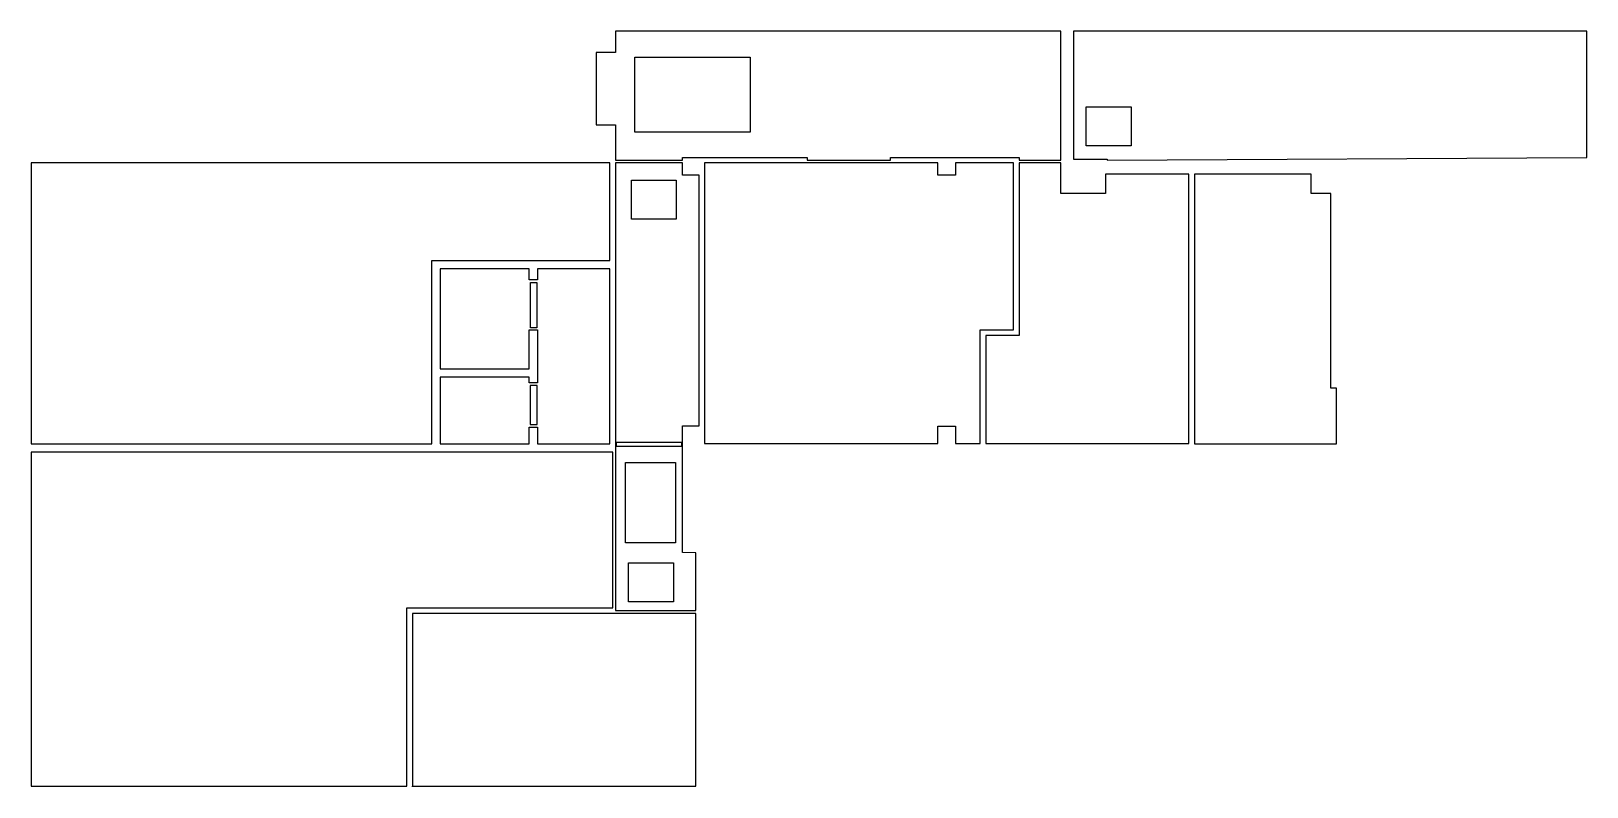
# Model space of a CAD drawing. Header units: metres. Extents: x 4349 to 7144, y 18623 to 19981.
import ezdxf

# ---------------------------------------------------------------- set-up
doc = ezdxf.new("R2010")
doc.units = ezdxf.units.M
doc.layers.add('AREE LEONARDO', color=5, linetype='Continuous')

msp = doc.modelspace()

# ---------------------------------------------------------------- linework, layer by layer
at = {"layer": 'AREE LEONARDO', "color": 5}
for points in [[(5398.8, 19981.2), (5398.8, 19942.7), (5363.8, 19942.7), (5363.8, 19812.7), (5398.8, 19812.7), (5398.8, 19749.2), (5518.8, 19749.2), (5518.8, 19754.2), (5742.8, 19754.2), (5742.8, 19749.2), (5892.8, 19749.2), (5892.8, 19754.2), (6123.8, 19754.2), (6123.8, 19749.2), (6198.8, 19749.2), (6198.8, 19981.2), (5398.8, 19981.2)], [(6221.8, 19981.2), (6221.8, 19751.2), (6281.8, 19751.2), (6281.8, 19749.2), (7143.8, 19754.2), (7143.8, 19981.2), (6221.8, 19981.2)], [(4348.8, 19239.2), (5068.8, 19239.2), (5068.8, 19569.2), (5388.8, 19569.2), (5388.8, 19744.2), (4348.8, 19744.2), (4348.8, 19239.2)], [(5398.8, 19744.2), (5398.8, 18939.6), (5542.8, 18939.6), (5542.8, 19043.7), (5518.8, 19043.8), (5518.8, 19271.7), (5548.8, 19271.7), (5548.8, 19722.2), (5518.8, 19722.2), (5518.8, 19744.2), (5398.8, 19744.2)], [(5558.8, 19240.2), (5977.8, 19240.2), (5977.8, 19271.2), (6009.8, 19271.2), (6009.8, 19240.2), (6053.8, 19240.2), (6053.8, 19444.2), (6113.8, 19444.2), (6113.8, 19744.2), (6009.8, 19744.2), (6009.8, 19722.2), (5977.8, 19722.2), (5977.8, 19744.2), (5558.8, 19744.2), (5558.8, 19240.2)], [(6123.8, 19434.2), (6063.8, 19434.2), (6063.8, 19240.2), (6428.8, 19240.2), (6428.8, 19724.2), (6278.8, 19724.2), (6278.8, 19689.2), (6198.8, 19689.2), (6198.8, 19744.2), (6123.8, 19744.2), (6123.8, 19434.2)], [(6438.8, 19239.2), (6693.8, 19239.2), (6693.8, 19339.2), (6683.8, 19339.2), (6683.8, 19689.2), (6648.8, 19689.2), (6648.8, 19724.2), (6438.8, 19724.2), (6438.8, 19239.2)], [(4348.8, 18624.2), (5023.8, 18624.2), (5023.8, 18944.6), (5393.8, 18944.6), (5393.8, 19224.2), (4348.8, 19224.2), (4348.8, 18624.2)], [(5033.8, 18624.2), (5542.8, 18624.2), (5542.8, 18934.6), (5033.8, 18934.6), (5033.8, 18622.7)]]:
    msp.add_lwpolyline(points, close=True, dxfattribs=at)
at = {"layer": 'AREE LEONARDO', "color": 2}
for points in [[(5433.7, 19934.4), (5640.9, 19934.4), (5640.9, 19799.4), (5433.7, 19799.4)], [(5257.1, 19447.7), (5246, 19447.7), (5246, 19529.4), (5257.1, 19529.4)], [(5257.9, 19344.1), (5245.2, 19344.1), (5245.2, 19273.9), (5257.9, 19273.9)], [(5400.8, 19242.1), (5517.5, 19242.1), (5517.5, 19234.3), (5400.8, 19234.3)], [(5416.6, 19206.1), (5506.6, 19206.1), (5506.6, 19061.5), (5416.6, 19061.5)]]:
    msp.add_lwpolyline(points, close=True, dxfattribs=at)
at = {"layer": 'AREE LEONARDO', "color": 1}
for points in [[(6244.5, 19845.3), (6325, 19845.3), (6325, 19775.2), (6244.5, 19775.2)], [(5427.2, 19713.2), (5507.8, 19713.2), (5507.8, 19643.1), (5427.2, 19643.1)], [(5422.2, 19025.7), (5502.8, 19025.7), (5502.8, 18955.6), (5422.2, 18955.6)]]:
    msp.add_lwpolyline(points, close=True, dxfattribs=at)
at = {"layer": 'AREE LEONARDO', "color": 3}
msp.add_lwpolyline([(5083.8, 19359.2), (5083.8, 19239.2), (5243.8, 19239.2), (5243.8, 19269.2), (5258.8, 19269.2), (5258.8, 19239.2), (5388.8, 19239.2), (5388.8, 19554.2), (5258.8, 19554.2), (5258.8, 19534.2), (5243.8, 19534.2), (5243.8, 19554.2), (5083.8, 19554.2), (5083.8, 19374.2), (5243.8, 19374.2), (5243.8, 19444.2), (5258.8, 19444.2), (5258.8, 19349.2), (5243.8, 19349.2), (5243.8, 19359.2), (5083.8, 19359.2)], close=True, dxfattribs=at)

doc.saveas('drawing.dxf')
